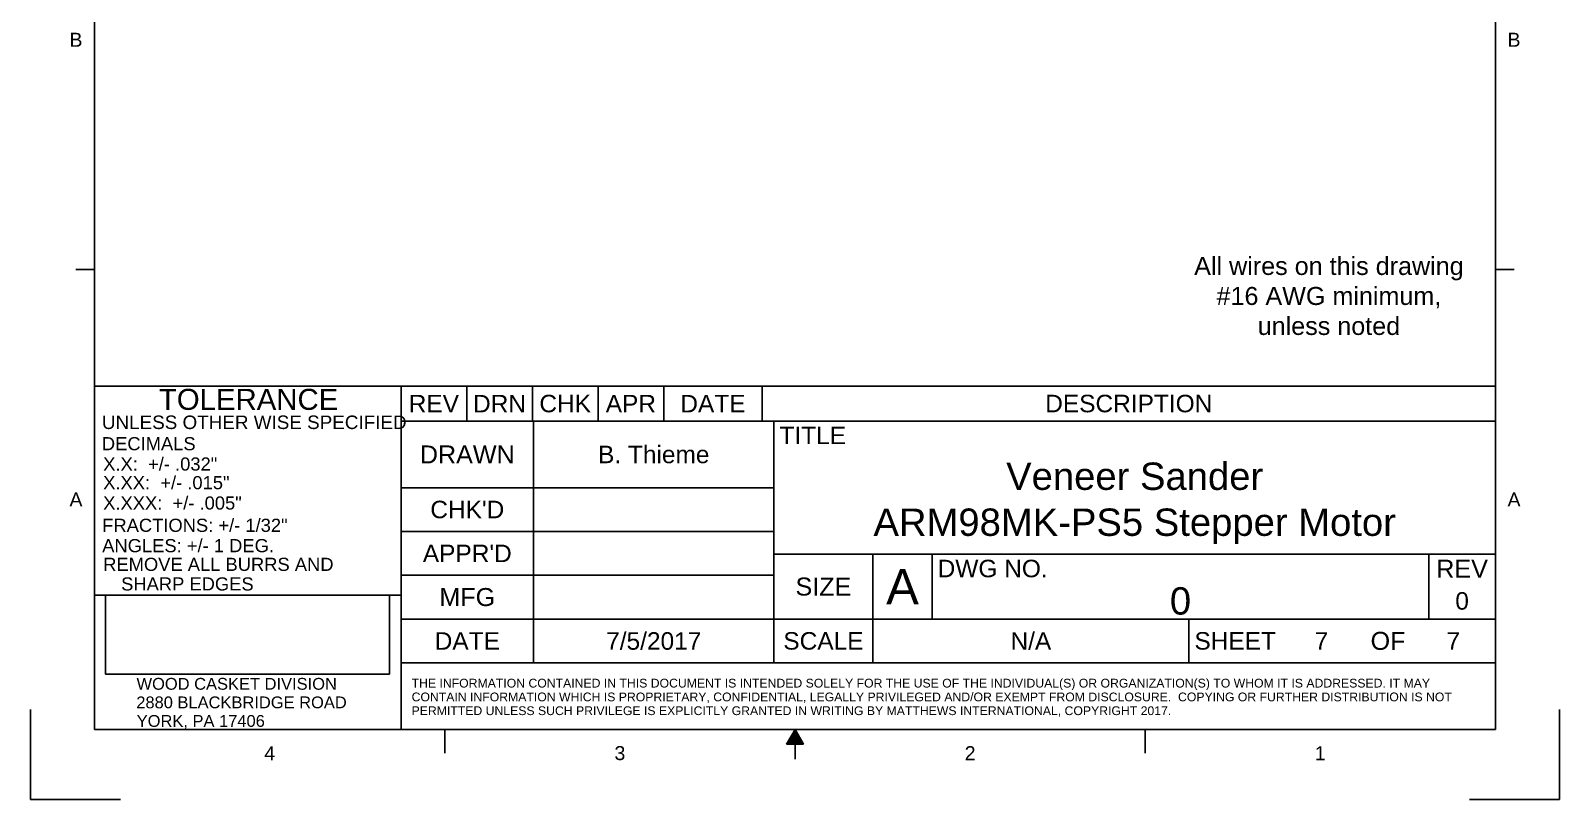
# Model space of a CAD drawing. Header units: inches. Extents: x 2 to 151, y 1 to 23.
# Drawn here: x 134.45 to 151.45, y 1.42 to 9.97 of the extents above; entities that cross this region are included whole.
import ezdxf
from ezdxf.enums import TextEntityAlignment as Align

# ---------------------------------------------------------------- set-up
doc = ezdxf.new("R2010")
doc.units = ezdxf.units.IN
doc.header["$MEASUREMENT"] = 0
for name, color, linetype in [('DESC', 150, 'Continuous'), ('Title Block Border', 7, 'Continuous'), ('Title Block Text', 7, 'Continuous')]:
    doc.layers.add(name, color=color, linetype=linetype)
doc.styles.add('Current-ANSI', font='arial.ttf')
doc.styles.add('DEFAULT-ANSI', font='arial.ttf')
doc.styles.get("Standard").update_dxf_attribs({"font": 'arial.ttf'})
doc.styles.add('Text Style5', font='arial.ttf')
picture_1 = doc.add_image_def('image1.png', size_in_pixel=(507, 141))

# ---------------------------------------------------------------- blocks, each defined once
blk = doc.blocks.new('Title Block A Portrait')
at = {"layer": 'Title Block Border'}
h = blk.add_hatch(color=256, dxfattribs=at)
h.dxf.hatch_style = 1
h.paths.add_polyline_path([(4.2978, 0.3066), (4.25, 0.3893), (4.2022, 0.3066)])
for p, q in [((0.3561, 0.3893), (0.3561, 10.6107)), ((8.1439, 10.6107), (8.1439, 0.3893)), ((0.3561, 2.9447), (0.2524, 2.9447)), ((8.1439, 2.9447), (8.2476, 2.9447)), ((2.0597, 2.297), (0.3561, 2.297)), ((2.0597, 2.297), (2.0597, 0.7589)), ((2.0597, 2.297), (8.1439, 2.297)), ((2.4247, 2.1023), (2.4247, 2.297)), ((2.7898, 2.1023), (2.7898, 2.297)), ((3.1548, 2.1023), (3.1548, 2.297)), ((3.5199, 2.1023), (3.5199, 2.297)), ((4.0675, 2.1023), (4.0675, 2.297)), ((4.1332, 2.1023), (2.0597, 2.1023)), ((2.7962, 0.7589), (2.7962, 2.1023)), ((4.1332, 0.7589), (4.1332, 2.1023)), ((4.1332, 2.1023), (8.1439, 2.1023)), ((4.1332, 1.7324), (2.0597, 1.7324)), ((4.1332, 1.489), (2.0597, 1.489)), ((4.1332, 1.3625), (8.1439, 1.3625)), ((4.6827, 1.0023), (4.6827, 1.3625)), ((5.0125, 1.0023), (5.0125, 1.3625)), ((7.7739, 1.0023), (7.7739, 1.3625)), ((4.1332, 1.2457), (2.0597, 1.2457)), ((2.0597, 1.1352), (0.3561, 1.1352)), ((4.1332, 1.0023), (2.0597, 1.0023)), ((4.1332, 1.0023), (8.1439, 1.0023)), ((4.6827, 0.7589), (4.6827, 1.0023)), ((6.4403, 0.7589), (6.4403, 1.0023)), ((2.0597, 0.7589), (8.1439, 0.7589)), ((2.0597, 0.7589), (2.0597, 0.3893)), ((0, 0.5), (0, 0)), ((8.5, 0.5), (8.5, 0)), ((8.1439, 0.3893), (0.3561, 0.3893)), ((0.3561, 0.3893), (2.747, 0.3893)), ((2.3031, 0.3893), (2.3031, 0.2569)), ((4.2022, 0.3066), (4.25, 0.3893)), ((4.25, 0.3893), (4.2978, 0.3066)), ((4.25, 0.3893), (4.2978, 0.3066)), ((6.1969, 0.3893), (6.1969, 0.2569)), ((4.2978, 0.3066), (4.2022, 0.3066)), ((4.25, 0.2238), (4.25, 0.3066)), ((0.5, 0), (0, 0)), ((8.5, 0), (8, 0))]:
    blk.add_line(p, q, dxfattribs=at)
at = {"layer": 'Title Block Border', "color": 5, "style": 'DEFAULT-ANSI'}
for s, height, p in [('DECIMALS', 0.07301, (0.3963, 1.9407)), ('X.X:  +/- .032"', 0.07301, (0.4037, 1.8277)), ('X.XX:  +/- .015"', 0.07301, (0.4037, 1.7241)), ('X.XXX:  +/- .005"', 0.07301, (0.4037, 1.611)), ('FRACTIONS: +/- 1/32"', 0.07301, (0.3982, 1.4871)), ('ANGLES: +/- 1 DEG.', 0.07301, (0.3982, 1.374)), ('WOOD CASKET DIVISION', 0.065535, (0.5891, 0.6097)), ('2880 BLACKBRIDGE ROAD', 0.065535, (0.5876, 0.5066)), ('YORK, PA 17406', 0.065535, (0.59, 0.4034))]:
    blk.add_text(s, height=height, dxfattribs=at).set_placement(p)
for s, p in [('THE INFORMATION CONTAINED IN THIS DOCUMENT IS INTENDED SOLELY FOR THE USE OF THE INDIVIDUAL(S) OR ORGANIZATION(S) TO WHOM IT IS ADDRESSED. IT MAY', (2.1184, 0.6462)), ('CONTAIN INFORMATION WHICH IS PROPRIETARY, CONFIDENTIAL, LEGALLY PRIVILEGED AND/OR EXEMPT FROM DISCLOSURE.  COPYING OR FURTHER DISTRIBUTION IS NOT', (2.1184, 0.5696)), ('PERMITTED UNLESS SUCH PRIVILEGE IS EXPLICITLY GRANTED IN WRITING BY MATTHEWS INTERNATIONAL, COPYRIGHT 2017.', (2.1184, 0.493))]:
    blk.add_text(s, height=0.0486731, dxfattribs=at).set_placement(p, align=Align.MIDDLE_LEFT)
at = {"layer": 'Title Block Border', "char_height": 0.0778, "attachment_point": 5, "style": 'Text Style5'}
for s, insert in [('B', (0.2524, 4.2223)), ('B', (8.2476, 4.2223)), ('A', (0.2524, 1.667)), ('A', (8.2476, 1.667)), ('4', (1.3296, 0.2569)), ('3', (3.2765, 0.2569)), ('2', (5.2235, 0.2569)), ('1', (7.1704, 0.2569))]:
    blk.add_mtext(s, dxfattribs=dict(at, insert=insert))
at = {"layer": 'Title Block Border', "color": 5, "attachment_point": 1, "style": 'DEFAULT-ANSI'}
for s, insert, char_height, width in [('TOLERANCE', (0.7134, 2.2819), 0.11682, 1.008096), ('\\fArial|b0|i0;\\H0.0750;UNLESS OTHER WISE SPECIFIED', (0.3966, 2.1336), 0.07301, 1.708427), ('{\\H1x;REMOVE ALL BURRS AND}', (0.4036, 1.3431), 0.07301, 2.136764), ('SHARP EDGES', (0.5035, 1.2342), 0.07301, 2.136764)]:
    blk.add_mtext(s, dxfattribs=dict(at, insert=insert, char_height=char_height, width=width))
at = {"layer": 'Title Block Border', "color": 7, "style": 'Current-ANSI'}
for s, insert, char_height, width, attachment_point in [('REV', (2.2422, 2.1997), 0.09735, 0.66161, 5), ('{\\H1x;DRN}', (2.6073, 2.1997), 0.09735, 0.66161, 5), ('CHK', (2.9723, 2.1997), 0.09735, 0.66161, 5), ('APR', (3.3374, 2.1997), 0.09735, 0.66161, 5), ('DATE', (3.7937, 2.1997), 0.09735, 0.66161, 5), ('DESCRIPTION', (6.1057, 2.1997), 0.097346, 0.66161, 5), ('{\\H1x;TITLE}', (4.1636, 2.0719), 0.097346, 0.728181, 1), ('\\fArial|b0|i0;\\H0.1000;DRAWN', (2.428, 1.9174), 0.097346, 0.66161, 5), ("{\\H1x;CHK'D}", (2.428, 1.6107), 0.097346, 0.834074, 5), ("{\\H1x;APPR'D}", (2.428, 1.3674), 0.097346, 0.251682, 5), ('{\\H1x;DWG NO.}', (5.043, 1.3321), 0.097346, 0.728181, 1), ('\\fArial|b0|i0;\\H0.1000;REV', (7.9589, 1.3321), 0.097346, 0.36409, 2), ('\\fArial|b0|i0;\\H0.1000;SIZE', (4.408, 1.1824), 0.097346, 0.302352, 5), ('\\fArial|b0|i0;\\H0.1000;MFG', (2.428, 1.124), 0.097346, 0.383483, 5), ('{\\H1x;DATE}', (2.428, 0.8806), 0.097346, 0.934179, 5), ('{\\H1x;SCALE}', (4.408, 0.8806), 0.097346, 0.899266, 5), ('{\\H1x;SHEET}', (6.4707, 0.8806), 0.097346, 0.728181, 4), ('\\fArial|b0|i0;\\H0.1000;OF', (7.547, 0.8806), 0.097346, 0.272588, 5)]:
    blk.add_mtext(s, dxfattribs=dict(at, insert=insert, char_height=char_height, width=width, attachment_point=attachment_point))
at = {"layer": 'Title Block Border', "insert": (4.8476, 1.1824), "char_height": 0.1947, "attachment_point": 5}
blk.add_mtext_dynamic_manual_height_columns('A', width=0.324109, gutter_width=1, heights=[0], dxfattribs=at)
at = {"layer": 'Title Block Border'}
blk.add_attdef('SCALE', text='', height=0.0973, dxfattribs=at).set_placement((5.5615, 0.8806), align=Align.MIDDLE_CENTER)
at = {"layer": 'Title Block Text'}
for tag, height, p in [('DRAWN_BY', 0.0973, (3.4647, 1.9174)), ('TITLE1', 0.1521, (6.1385, 1.7963)), ('CHECKED_BY', 0.0973, (3.4647, 1.6107)), ('TITLE2', 0.1521, (6.1385, 1.5408)), ('APPROVED_BY', 0.0973, (3.4647, 1.3674)), ('MFG', 0.0973, (3.4647, 1.124)), ('DWG_NO', 0.1521, (6.3932, 1.1033)), ('REV', 0.0973, (7.9589, 1.1033)), ('DATE', 0.0973, (3.4647, 0.8806)), ('SHEET_NO', 0.0973, (7.1766, 0.8806)), ('SHEET_OF', 0.0973, (7.91, 0.8806))]:
    blk.add_attdef(tag, text='', height=height, dxfattribs=at).set_placement(p, align=Align.MIDDLE_CENTER)
at = {"color": 8}
image = blk.add_image(picture_1, insert=(0.4174, 0.6961), size_in_units=(1.579, 0.4391), dxfattribs=at)
image.dxf.flags = 15
image.dxf.unprotected_set("ltscale", 0)

msp = doc.modelspace()

# ---------------------------------------------------------------- block references
at = {"xscale": 2, "yscale": 2, "zscale": 2}
msp.add_blockref('Title Block A Portrait', (134.452, 1.423), dxfattribs=at).add_auto_attribs({'DWG_NO': '0', 'REV': '0', 'TITLE1': 'Veneer Sander', 'TITLE2': 'ARM98MK-PS5 Stepper Motor', 'DRAWN_BY': 'B. Thieme', 'DATE': '7/5/2017', 'SCALE': 'N/A', 'SHEET_NO': '7', 'SHEET_OF': '7'})

# ---------------------------------------------------------------- texts
at = {"layer": 'DESC', "insert": (148.889, 7.018), "char_height": 0.2, "attachment_point": 5}
msp.add_mtext_dynamic_manual_height_columns('All wires on this drawing #16 AWG minimum, unless noted', width=3.00028, gutter_width=1, heights=[0], dxfattribs=at)

doc.saveas('drawing.dxf')
